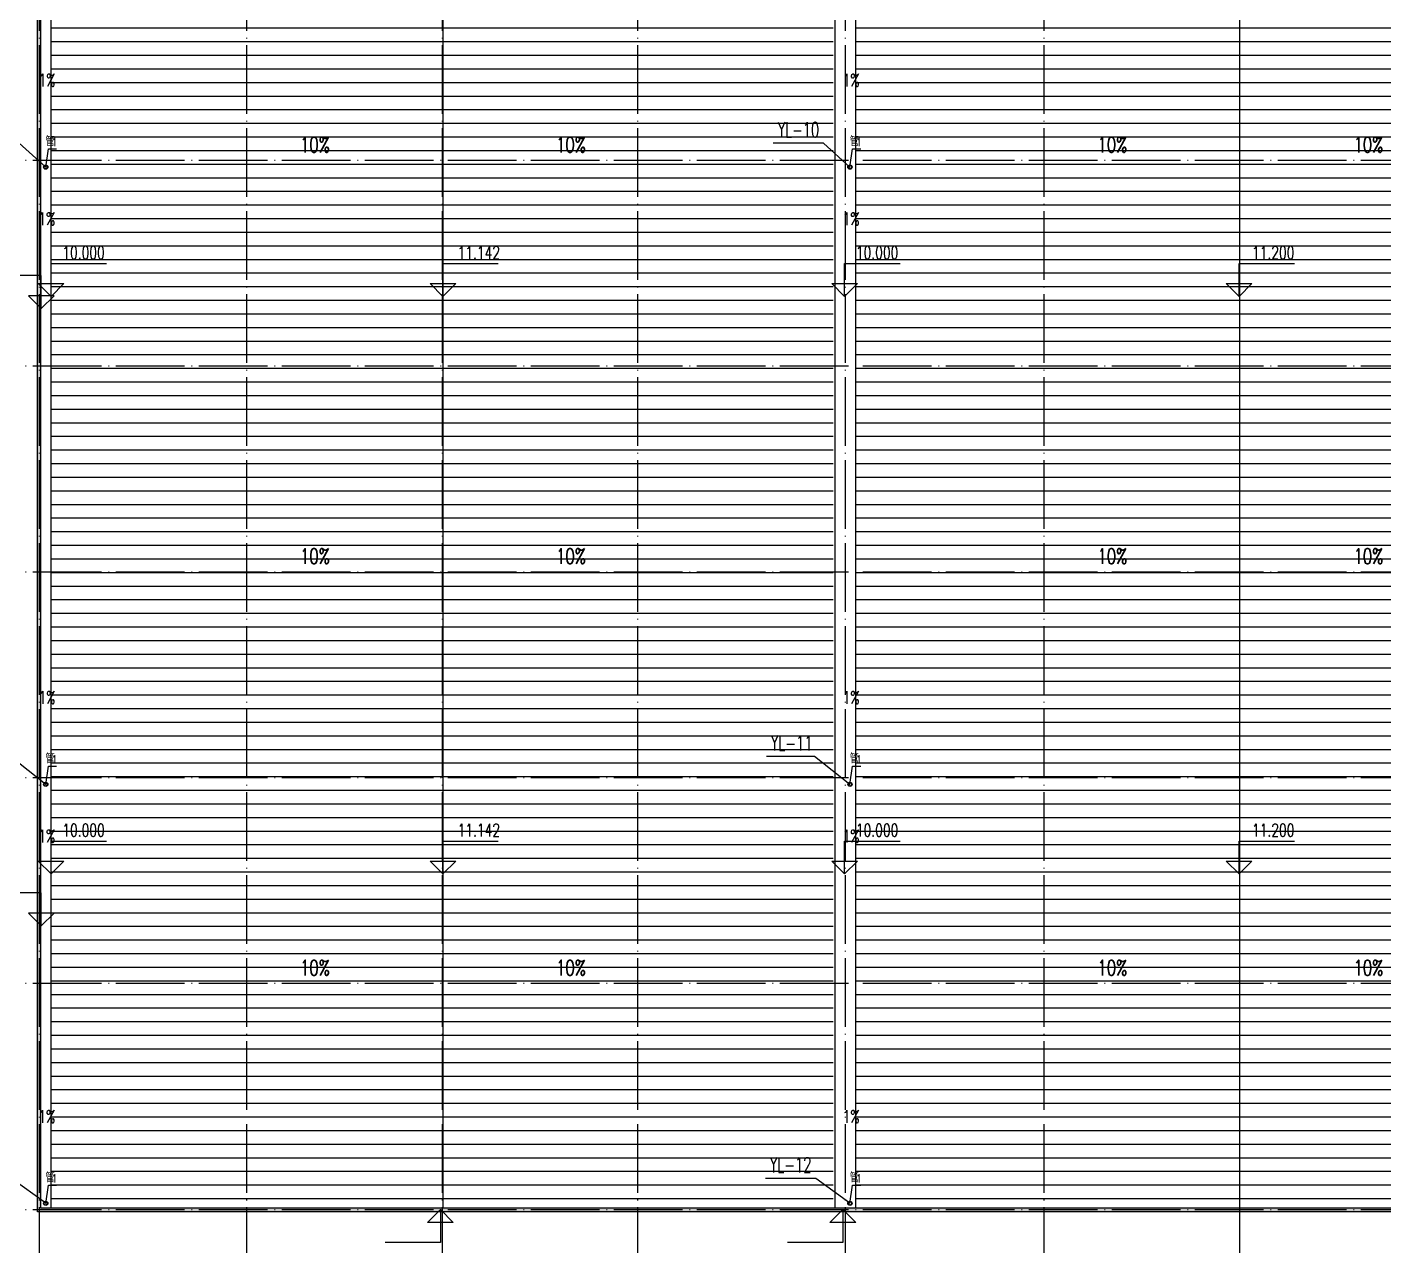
# Model space of a CAD drawing. Extents: x 7651907 to 8255021, y -2490714 to -1144618.
# Drawn here: x 7873115 to 7912674, y -2466345 to -2430809 of the extents above; entities that cross this region are included whole.
import ezdxf

# ---------------------------------------------------------------- set-up
doc = ezdxf.new("R2010")
doc.units = 0
doc.header["$LTSCALE"] = 1000
doc.linetypes.add('DOTE', pattern=[2.42, 2, -0.2, 0.02, -0.2])
doc.layers.get('0').update_dxf_attribs({"linetype": 'CONTINUOUS'})
for name, color, linetype in [('001-墙体', 30, 'CONTINUOUS'), ('001-文字', 11, 'CONTINUOUS'), ('001-标注3', 3, 'CONTINUOUS'), ('DIM_ELEV', 3, 'CONTINUOUS'), ('DIM_SYMB', 3, 'CONTINUOUS'), ('DIM_雨水', 3, 'CONTINUOUS'), ('DOTE', 8, 'DOTE'), ('PUB_HATCH', 8, 'CONTINUOUS'), ('PUB_TEXT', 7, 'CONTINUOUS'), ('TWT_TEXT', 7, 'CONTINUOUS'), ('VPIPE-雨水', 4, 'TG_Y')]:
    doc.layers.add(name, color=color, linetype=linetype)
doc.styles.add('_TCH_DIM', font='SIMPLEX', dxfattribs={"bigfont": 'GBCBIG'})
doc.styles.add('_TWT_SERIAL', font='COMPLEX', dxfattribs={"width": 0.8, "height": 3.5, "bigfont": 'HZTXT'})
doc.styles.add('TG_LINETYPE', font='SIMPLEX', dxfattribs={"width": 0.8, "height": 3, "bigfont": 'HZTXT'})
doc.linetypes.add('TG_Y', pattern='A,2,-0.3,["Y",TG_LINETYPE,S=0.1,R=0,X=-0.23,Y=-0.15],0', length=2.3)
pattern_1 = [(180, (498745.12, 319906.42), (-9e-14, -396.875), [])]
pattern_2 = [(180, (510795.12, 319906.42), (-9e-14, -396.875), [])]
pattern_3 = [(45, (0, 53.85), (-106.0660596, 106.0660596), []), (45, (52.16, 0), (-106.0660596, 106.0660596), [59.21055, -33.8346])]

# ---------------------------------------------------------------- blocks, each defined once
blk = doc.blocks.new('gdsgsgsg')
at = {"layer": '001-标注3'}
for p, q in [((7725398, -1353393), (7725477, -1352861)), ((7725477, -1352861), (7725712, -1352861)), ((7725398, -1371393), (7725477, -1370861)), ((7725477, -1370861), (7725712, -1370861)), ((7725398, -1383610), (7725477, -1383078)), ((7725477, -1383078), (7725712, -1383078))]:
    blk.add_line(p, q, dxfattribs=at)
at = {"layer": '001-标注3', "const_width": 10.7}
for points in [[(7725398, -1353399, 1), (7725399, -1353388, 1)], [(7725398, -1371399, 1), (7725399, -1371388, 1)], [(7725398, -1383615, 1), (7725399, -1383605, 1)]]:
    blk.add_lwpolyline(points, format="xyb", close=True, dxfattribs=at)
at = {"layer": 'DIM_SYMB'}
for points in [[(7725400, -1351044, 0, 0, 0), (7725400, -1351772, 100, 0, 0), (7725400, -1352147, 0, 0, 0)], [(7725398, -1354711, 0, 0, 0), (7725398, -1353983, 100, 0, 0), (7725398, -1353608, 0, 0, 0)], [(7725399, -1369044, 0, 0, 0), (7725399, -1369772, 100, 0, 0), (7725399, -1370147, 0, 0, 0)], [(7725398, -1372711, 0, 0, 0), (7725398, -1371983, 100, 0, 0), (7725398, -1371608, 0, 0, 0)], [(7725398, -1381261, 0, 0, 0), (7725398, -1381989, 100, 0, 0), (7725398, -1382364, 0, 0, 0)]]:
    blk.add_lwpolyline(points, format="xyseb", dxfattribs=at)
at = {"layer": 'VPIPE-雨水'}
for centre in [(7725398, -1353388), (7725398, -1371388), (7725398, -1383605)]:
    blk.add_circle(centre, 50, dxfattribs=at)
at = {"layer": '001-文字', "style": '_TCH_DIM'}
for p in [(7725392, -1352777), (7725392, -1370777), (7725392, -1382994)]:
    blk.add_text('管', height=270, dxfattribs=at).set_placement(p)
at = {"layer": '001-文字', "style": '_TCH_DIM', "width": 0.705882}
for p in [(7725588, -1352777), (7725588, -1370777), (7725588, -1382994)]:
    blk.add_text('1', height=238, dxfattribs=at).set_placement(p)
at = {"layer": 'PUB_TEXT', "style": '_TCH_DIM', "width": 0.705882}
for p in [(7725187, -1351044), (7725185, -1355083), (7725187, -1369044), (7725185, -1373083), (7725185, -1381261)]:
    blk.add_text('1%', height=371.9, dxfattribs=at).set_placement(p)
blk = doc.blocks.new('5d6asd56a65d56d56qwe655q665eq')
h = blk.add_hatch()
h.set_pattern_fill('ANSI31', color=0, scale=250, angle=135)
h.set_pattern_definition(pattern_1)
h.paths.add_polyline_path([(8224325.6, -978741.6), (8235725.6, -978741.6), (8235725.6, -1063841.6), (8224325.6, -1063841.6)])
h = blk.add_hatch()
h.set_pattern_fill('ANSI31', color=0, scale=250, angle=135)
h.set_pattern_definition(pattern_1)
h.paths.add_polyline_path([(8247100.6, -978741.6), (8235725.6, -978741.6), (8235725.6, -1063841.6), (8247100.6, -1063841.6)])
h = blk.add_hatch()
h.set_pattern_fill('ANSI31', color=0, scale=250, angle=135)
h.set_pattern_definition(pattern_2)
h.paths.add_polyline_path([(8258950.6, -1063841.6), (8258950.6, -978741.6), (8247750.6, -978741.6), (8247750.6, -1063841.6)])
h = blk.add_hatch()
h.set_pattern_fill('ANSI31', color=0, scale=250, angle=135)
h.set_pattern_definition(pattern_2)
h.paths.add_polyline_path([(8258950.6, -1063841.6), (8258950.6, -978741.6), (8270150.6, -978741.6), (8270150.6, -1063841.6)])
at = {"layer": 'PUB_HATCH'}
h = blk.add_hatch(dxfattribs=at)
h.set_pattern_fill('天然石材', color=256, scale=30, style=0)
h.set_pattern_definition(pattern_3)
h.paths.add_polyline_path([(8223900.6, -1063941.6), (8224000.6, -1063841.6), (8224000.6, -978741.6), (8223900.6, -978641.6)])
h = blk.add_hatch(dxfattribs=at)
h.set_pattern_fill('天然石材', color=256, scale=30, style=0)
h.set_pattern_definition(pattern_3)
h.paths.add_polyline_path([(8294000.6, -1063941.6), (8293900.6, -1063841.6), (8224000.6, -1063841.6), (8223900.6, -1063941.6)])
at = {"color": 0, "ltscale": 100}
for p, q in [((8224300.6, -1063841.6), (8224300.6, -978741.6)), ((8247150.6, -978741.6), (8247150.6, -1063841.6)), ((8247750.6, -978741.6), (8247750.6, -1063841.6))]:
    blk.add_line(p, q, dxfattribs=at)
for points in [[(8235725.6, -978741.6), (8235725.6, -1063841.6)], [(8258950.6, -978741.6), (8258950.6, -1063841.6)]]:
    blk.add_lwpolyline(points, dxfattribs=at)
at = {"layer": '001-墙体', "color": 0}
for p, q in [((8223900.6, -1063941.6), (8223900.6, -978641.6)), ((8224000.6, -1063841.6), (8224000.6, -978741.6)), ((8294000.6, -1063941.6), (8223900.6, -1063941.6)), ((8293900.6, -1063841.6), (8224000.6, -1063841.6))]:
    blk.add_line(p, q, dxfattribs=at)
at = {"layer": 'DIM_ELEV', "color": 0}
for p, q in [((8224300.6, -1037255.5), (8224300.6, -1036294.1)), ((8224300.6, -1036294.1), (8225915.3, -1036294.1)), ((8235725.6, -1037255.5), (8235725.6, -1036294.1)), ((8235725.6, -1036294.1), (8237340.3, -1036294.1)), ((8247437.9, -1037255.5), (8247437.9, -1036294.1)), ((8247437.9, -1036294.1), (8249052.6, -1036294.1)), ((8258937.9, -1037255.5), (8258937.9, -1036294.1)), ((8258937.9, -1036294.1), (8260552.6, -1036294.1)), ((8224013.3, -1036647.9), (8222398.7, -1036647.9)), ((8224013.3, -1037609.3), (8224013.3, -1036647.9)), ((8224013.3, -1037609.3), (8223638.3, -1037234.3)), ((8224388.3, -1037234.3), (8223638.3, -1037234.3)), ((8224300.6, -1037255.5), (8223925.6, -1036880.5)), ((8223925.6, -1036880.5), (8224675.6, -1036880.5)), ((8224013.3, -1037609.3), (8224388.3, -1037234.3)), ((8224300.6, -1037255.5), (8224675.6, -1036880.5)), ((8235725.6, -1037255.5), (8235350.6, -1036880.5)), ((8235350.6, -1036880.5), (8236100.6, -1036880.5)), ((8235725.6, -1037255.5), (8236100.6, -1036880.5)), ((8247437.9, -1037255.5), (8247062.9, -1036880.5)), ((8247062.9, -1036880.5), (8247812.9, -1036880.5)), ((8247437.9, -1037255.5), (8247812.9, -1036880.5)), ((8258937.9, -1037255.5), (8258562.9, -1036880.5)), ((8258562.9, -1036880.5), (8259312.9, -1036880.5)), ((8258937.9, -1037255.5), (8259312.9, -1036880.5)), ((8224300.6, -1054095.1), (8224300.6, -1053133.7)), ((8224300.6, -1053133.7), (8225915.3, -1053133.7)), ((8235725.6, -1054095.1), (8235725.6, -1053133.7)), ((8235725.6, -1053133.7), (8237340.3, -1053133.7)), ((8247437.9, -1054095.1), (8247437.9, -1053133.7)), ((8247437.9, -1053133.7), (8249052.6, -1053133.7)), ((8258937.9, -1054095.1), (8258937.9, -1053133.7)), ((8258937.9, -1053133.7), (8260552.6, -1053133.7)), ((8224300.6, -1054095.1), (8223925.6, -1053720.1)), ((8223925.6, -1053720.1), (8224675.6, -1053720.1)), ((8224300.6, -1054095.1), (8224675.6, -1053720.1)), ((8235725.6, -1054095.1), (8235350.6, -1053720.1)), ((8235350.6, -1053720.1), (8236100.6, -1053720.1)), ((8235725.6, -1054095.1), (8236100.6, -1053720.1)), ((8247437.9, -1054095.1), (8247062.9, -1053720.1)), ((8247062.9, -1053720.1), (8247812.9, -1053720.1)), ((8247437.9, -1054095.1), (8247812.9, -1053720.1)), ((8258937.9, -1054095.1), (8258562.9, -1053720.1)), ((8258562.9, -1053720.1), (8259312.9, -1053720.1)), ((8258937.9, -1054095.1), (8259312.9, -1053720.1)), ((8224013.3, -1054647.9), (8222398.7, -1054647.9)), ((8224013.3, -1055609.3), (8224013.3, -1054647.9)), ((8224013.3, -1055609.3), (8223638.3, -1055234.3)), ((8224388.3, -1055234.3), (8223638.3, -1055234.3)), ((8224013.3, -1055609.3), (8224388.3, -1055234.3)), ((8235652.9, -1063878.9), (8235277.9, -1064253.9)), ((8235652.9, -1063878.9), (8236027.9, -1064253.9)), ((8235652.9, -1063878.9), (8235652.9, -1064840.3)), ((8247384.7, -1063878.9), (8247009.7, -1064253.9)), ((8247384.7, -1063878.9), (8247759.7, -1064253.9)), ((8247384.7, -1063878.9), (8247384.7, -1064840.3)), ((8236027.9, -1064253.9), (8235277.9, -1064253.9)), ((8247759.7, -1064253.9), (8247009.7, -1064253.9)), ((8235652.9, -1064840.3), (8234038.3, -1064840.3)), ((8247384.7, -1064840.3), (8245770.1, -1064840.3))]:
    blk.add_line(p, q, dxfattribs=at)
at = {"layer": 'DIM_SYMB', "color": 0}
for points in [[(8231405.6, -1032830.7, 0, 0, 0), (8228595.6, -1032830.7, 120, 0, 0), (8228145.6, -1032830.7, 0, 0, 0)], [(8239995.6, -1032830.7, 0, 0, 0), (8242805.6, -1032830.7, 120, 0, 0), (8243255.6, -1032830.7, 0, 0, 0)], [(8254655.6, -1032830.7, 0, 0, 0), (8251845.6, -1032830.7, 120, 0, 0), (8251395.6, -1032830.7, 0, 0, 0)], [(8231405.6, -1044830.7, 0, 0, 0), (8228595.6, -1044830.7, 120, 0, 0), (8228145.6, -1044830.7, 0, 0, 0)], [(8239995.6, -1044830.7, 0, 0, 0), (8242805.6, -1044830.7, 120, 0, 0), (8243255.6, -1044830.7, 0, 0, 0)], [(8254655.6, -1044830.7, 0, 0, 0), (8251845.6, -1044830.7, 120, 0, 0), (8251395.6, -1044830.7, 0, 0, 0)], [(8231405.6, -1056830.7, 0, 0, 0), (8228595.6, -1056830.7, 120, 0, 0), (8228145.6, -1056830.7, 0, 0, 0)], [(8239995.6, -1056830.7, 0, 0, 0), (8242805.6, -1056830.7, 120, 0, 0), (8243255.6, -1056830.7, 0, 0, 0)], [(8254655.6, -1056830.7, 0, 0, 0), (8251845.6, -1056830.7, 120, 0, 0), (8251395.6, -1056830.7, 0, 0, 0)]]:
    blk.add_lwpolyline(points, format="xyseb", dxfattribs=at)
at = {"layer": 'DOTE', "color": 0}
for p, q in [((8223950.6, -976691.6), (8223950.6, -1065891.6)), ((8230000.6, -976691.6), (8230000.6, -1065891.6)), ((8235700.6, -976691.6), (8235700.6, -1065891.6)), ((8241400.6, -976691.6), (8241400.6, -1065891.6)), ((8247450.6, -976691.6), (8247450.6, -1065891.6)), ((8253250.6, -976691.6), (8253250.6, -1065891.6)), ((8258950.6, -976691.6), (8258950.6, -1065891.6)), ((8295950.6, -1033291.6), (8221950.6, -1033291.6)), ((8295950.6, -1039291.6), (8221950.6, -1039291.6)), ((8295950.6, -1045291.6), (8221964.6, -1045291.6)), ((8295950.6, -1051291.6), (8221964.6, -1051291.6)), ((8295950.6, -1057291.6), (8221950.6, -1057291.6)), ((8295950.6, -1063891.6), (8221950.6, -1063891.6))]:
    blk.add_line(p, q, dxfattribs=at)
at = {"color": 8}
for p in [(498745.1, 319906.4), (522195.1, 319906.4)]:
    blk.add_blockref('gdsgsgsg', p, dxfattribs=at)
at = {"layer": 'PUB_TEXT', "color": 0, "style": '_TCH_DIM', "width": 0.705882}
for s, height, p in [('10%', 446.25, (8231563.1, -1033053.8)), ('10%', 446.25, (8239028.1, -1033053.8)), ('10%', 446.25, (8254813.1, -1033053.8)), ('10%', 446.25, (8262278.1, -1033053.8)), ('10.000', 371.88, (8224627.8, -1036162.8)), ('11.142', 371.88, (8236152.8, -1036162.8)), ('10.000', 371.88, (8247765.1, -1036162.8)), ('11.200', 371.88, (8259315.1, -1036162.8)), ('10%', 446.25, (8231563.1, -1045053.8)), ('10%', 446.25, (8239028.1, -1045053.8)), ('10%', 446.25, (8254813.1, -1045053.8)), ('10%', 446.25, (8262278.1, -1045053.8)), ('10.000', 371.88, (8224627.8, -1053002.4)), ('11.142', 371.88, (8236152.8, -1053002.4)), ('10.000', 371.88, (8247765.1, -1053002.4)), ('11.200', 371.88, (8259315.1, -1053002.4)), ('10%', 446.25, (8231563.1, -1057053.8)), ('10%', 446.25, (8239028.1, -1057053.8)), ('10%', 446.25, (8254813.1, -1057053.8)), ('10%', 446.25, (8262278.1, -1057053.8))]:
    blk.add_text(s, height=height, dxfattribs=at).set_placement(p)

msp = doc.modelspace()

# ---------------------------------------------------------------- linework, layer by layer
at = {"layer": 'DIM_雨水'}
for p, q in [((7873656.9, -2434888), (7872885.2, -2434194.1)), ((7896335.2, -2434194.1), (7894867.6, -2434194.1)), ((7897106.9, -2434888), (7896335.2, -2434194.1)), ((7873657.7, -2452888.1), (7872626.3, -2452079.2)), ((7896076.3, -2452079.2), (7894671.1, -2452079.2)), ((7897107.7, -2452888.1), (7896076.3, -2452079.2)), ((7873656.5, -2465104.8), (7872659.5, -2464376.3)), ((7896109.5, -2464376.3), (7894641.9, -2464376.3)), ((7897106.5, -2465104.8), (7896109.5, -2464376.3))]:
    msp.add_line(p, q, dxfattribs=at)
at = {"layer": 'VPIPE-雨水'}
for centre in [(7873656.9, -2434888), (7897106.9, -2434888), (7873657.7, -2452888.1), (7897107.7, -2452888.1), (7873656.5, -2465104.8), (7897106.5, -2465104.8)]:
    msp.add_circle(centre, 62.5, dxfattribs=at)

# ---------------------------------------------------------------- block references
at = {"color": 8}
msp.add_blockref('5d6asd56a65d56d56qwe655q665eq', (-350486.6, -1401406.4), dxfattribs=at)

# ---------------------------------------------------------------- texts
at = {"layer": 'TWT_TEXT', "style": '_TWT_SERIAL', "width": 0.64}
for s, p in [('YL-10', (7894998.9, -2434019.1)), ('YL-11', (7894802.4, -2451904.2)), ('YL-12', (7894773.2, -2464201.3))]:
    msp.add_text(s, height=437.5, dxfattribs=at).set_placement(p)

doc.saveas('drawing.dxf')
